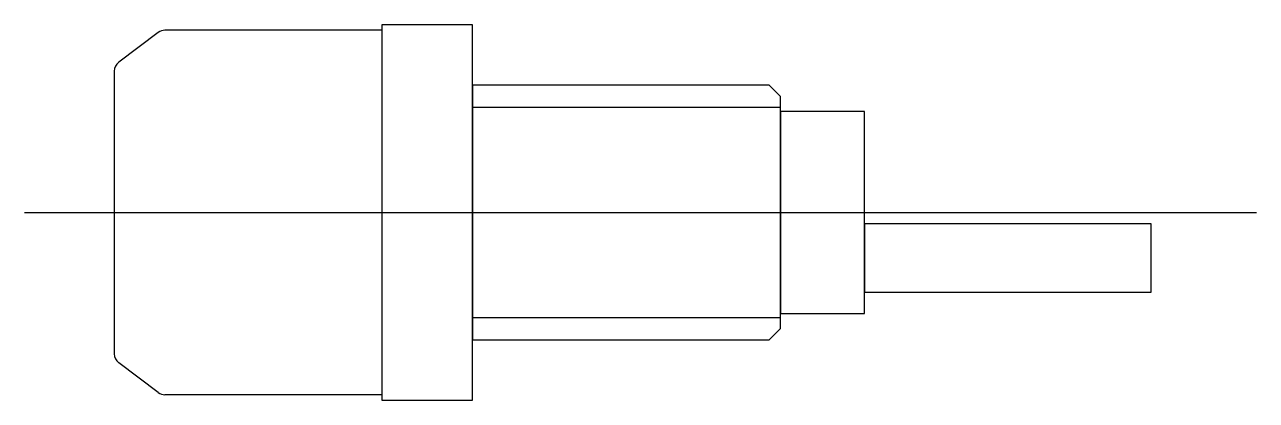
# Model space of a CAD drawing. Header units: inches. Extents: x -0.4 to 0.7, y -0.17 to 0.17.
import ezdxf

# ---------------------------------------------------------------- set-up
doc = ezdxf.new("R2010")
doc.units = ezdxf.units.IN
doc.header["$MEASUREMENT"] = 0
doc.linetypes.add('ACAD_ISO03W100', pattern=[30, 12, -18])
doc.linetypes.add('CENTER', pattern=[50.8, 31.75, -6.35, 6.35, -6.35])
doc.layers.get('0').update_dxf_attribs({"lineweight": 25, "true_color": 0xffffff})

msp = doc.modelspace()

# ---------------------------------------------------------------- linework, layer by layer
for p, q in [((0, 0.1675), (-0.081, 0.1675)), ((-0.081, 0.1675), (-0.081, -0.1675)), ((0, -0.1675), (0, 0.1675)), ((-0.2807, 0.1605), (-0.316, 0.134)), ((-0.081, 0.1625), (-0.2747, 0.1625)), ((-0.32, 0.126), (-0.32, -0.126)), ((0.265, 0.1135), (0, 0.1135)), ((0, 0.1135), (0, -0.1135)), ((0.265, 0.1135), (0.275, 0.1035)), ((0.275, -0.1035), (0.275, 0.1035)), ((0.35, 0.09), (0.275, 0.09)), ((0.275, 0.09), (0.275, -0.09)), ((0.35, -0.09), (0.35, 0.09)), ((0.606, -0.01), (0.35, -0.01)), ((0.35, -0.01), (0.35, -0.071)), ((0.606, -0.071), (0.606, -0.01)), ((0.35, -0.071), (0.606, -0.071)), ((0.275, -0.09), (0.35, -0.09)), ((0.265, -0.1135), (0.275, -0.1035)), ((0, -0.1135), (0.265, -0.1135)), ((-0.2807, -0.1605), (-0.316, -0.134)), ((-0.081, -0.1625), (-0.2747, -0.1625)), ((-0.081, -0.1675), (0, -0.1675))]:
    msp.add_line(p, q)
at = {"linetype": 'ACAD_ISO03W100'}
for p, q in [((0.275, 0.0935), (0, 0.0935)), ((0, -0.0935), (0.275, -0.0935))]:
    msp.add_line(p, q, dxfattribs=at)
at = {"color": 1, "linetype": 'CENTER', "true_color": 0xff0000}
msp.add_line((-0.4, 0), (0.7, 0), dxfattribs=at)
for centre, start, end in [((-0.2747, 0.1525), 90, 126.8699), ((-0.31, 0.126), 126.8699, 180), ((-0.31, -0.126), 180, 233.1301), ((-0.2747, -0.1525), 233.1301, 270)]:
    msp.add_arc(centre, 0.01, start, end)

doc.saveas('drawing.dxf')
